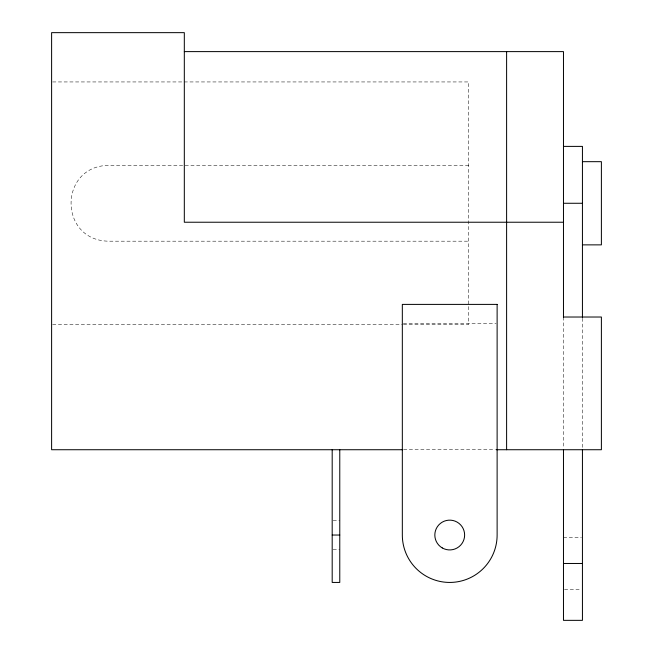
<?xml version="1.0" encoding="UTF-8"?>
<svg xmlns="http://www.w3.org/2000/svg" width="653" height="653" viewBox="0 0 653 653"><rect width="100%" height="100%" fill="white"/><g stroke="black" fill="none" stroke-linecap="round" stroke-linejoin="round"><path stroke-width="0.49" stroke-dasharray="3.27 2.45" d="M52.632 81.943L468.683 81.943L468.683 324.606L403.423 324.606M468.683 165.356L108.48 165.356C58.607 166.262 58.607 240.288 108.48 241.186L468.683 241.186M403.35 323.349L496.1 323.349M52.632 324.606L402.403 324.606M403.562 449.729L495.382 449.729M333.136 520.514L339.772 520.514M563.474 537.313L581.439 537.313M333.136 549.557L339.772 549.557M564.47 589.635L581.439 589.635M582.435 318.256L582.435 448.497M563.474 317.023L563.474 447.705"/><path stroke-width="0.98" d="M184.317 51.611L563.474 51.611L563.474 317.334M563.474 146.394L582.435 146.394L582.435 317.236M582.435 161.675L601.389 161.675L601.389 244.867L582.435 244.867M563.474 203.271L582.435 203.271M563.474 222.232L184.317 222.232L184.317 32.65L51.611 32.65L51.611 449.729L402.542 449.729M563.474 317.023L601.389 317.023L601.389 449.729L496.402 449.729M332.189 535.036L339.772 535.036M563.474 563.474L582.435 563.474M582.435 449.517L582.435 620.35L563.474 620.35L563.474 449.729M506.606 51.611L506.606 449.729M339.772 449.729L339.772 582.435L332.189 582.435L332.189 449.729M497.121 304.396L402.33 304.396L402.33 535.036A47.391 47.391 0 0 0 449.729 582.435A47.391 47.391 0 0 0 497.121 535.036L497.121 304.396M442.277 547.94A14.905 14.905 0 0 0 464.626 535.036A14.905 14.905 0 0 0 442.277 522.131A14.905 14.905 0 0 0 442.277 547.94"/></g></svg>
